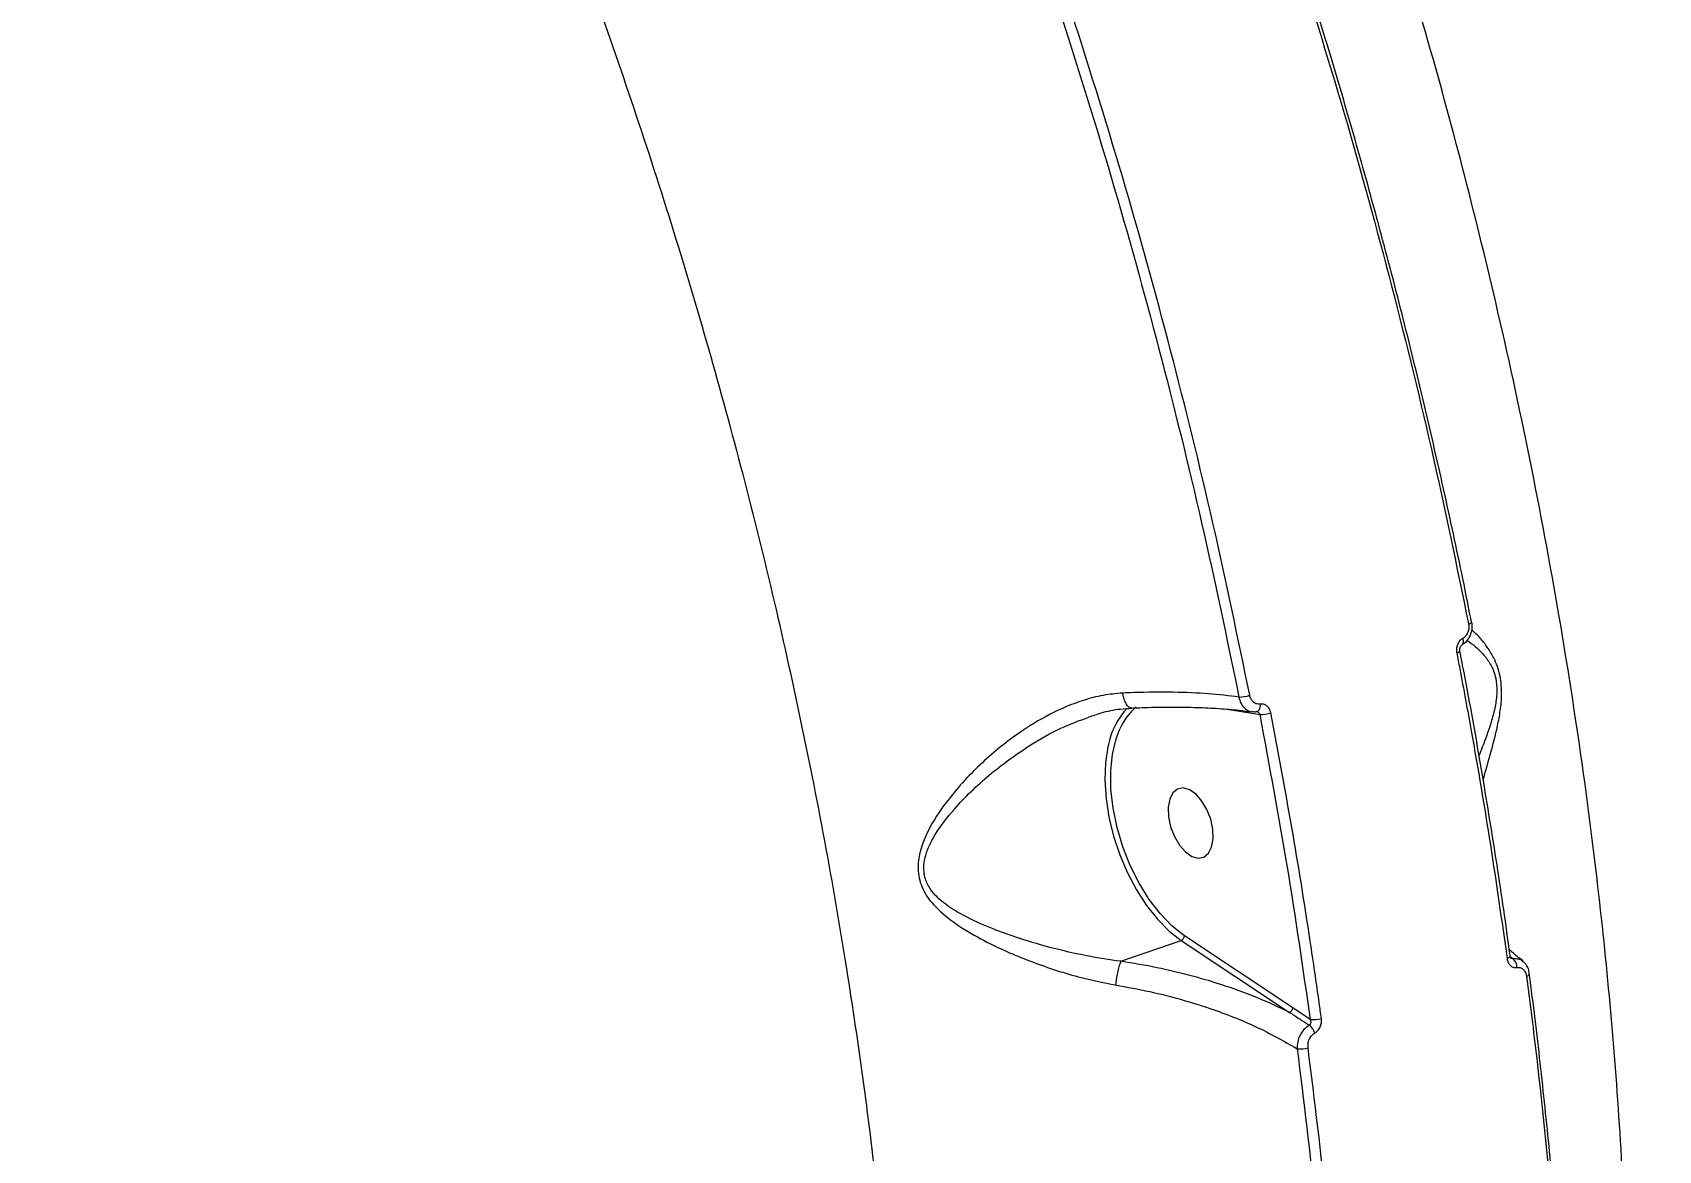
# Model space of a CAD drawing. Header units: millimetres. Extents: x -6328 to 5334, y -5037 to 4112.
# Drawn here: x -2201.2 to -2000.7, y -73.4 to 64.5 of the extents above; entities that cross this region are included whole.
import ezdxf

# ---------------------------------------------------------------- set-up
doc = ezdxf.new("R2010")
doc.units = ezdxf.units.MM
for name, color, linetype in [('DIKOM_ОБЪЕКТ', 7, 'Continuous'), ('DIKOM_РАЗМЕР_ЗОНА', 7, 'Continuous'), ('DIKOM_РАЗМЕР_ОБЪЕКТА', 7, 'Continuous')]:
    doc.layers.add(name, color=color, linetype=linetype)
doc.styles.add('style1', font='arial.ttf', dxfattribs={"width": 0.8})
doc.dimstyles.new('1-50', dxfattribs={"dimtxt": 300, "dimasz": 200, "dimexe": 100, "dimexo": 0, "dimgap": 100, "dimtad": 1, "dimtxsty": 'style1', "dimcen": 200, "dimclrd": 7, "dimclre": 7, "dimclrt": 7, "dimadec": 1, "dimazin": 2, "dimtfac": 1, "dimtmove": 0, "dimatfit": 2, "dimfxl": 0, "dimlwd": 25, "dimlwe": 18, "dimarcsym": 0})

# ---------------------------------------------------------------- blocks, each defined once
blk = doc.blocks.new('*D0')
at = {"layer": 'Defpoints', "color": 0, "transparency": 16777216}
for p in [(-3539.45, 760.32), (3333.52, 448.13), (3333.52, -4437.11)]:
    blk.add_point(p, dxfattribs=at)
at = {"layer": 'DIKOM_РАЗМЕР_ОБЪЕКТА', "color": 7, "lineweight": 18, "transparency": 16777216}
for p, q in [((-3539.45, 760.32), (-3539.45, -4537.11)), ((3333.52, 448.13), (3333.52, -4537.11))]:
    blk.add_line(p, q, dxfattribs=at)
at = {"layer": 'DIKOM_РАЗМЕР_ОБЪЕКТА', "color": 7, "lineweight": 25, "transparency": 16777216}
blk.add_line((-3339.45, -4437.11), (3133.52, -4437.11), dxfattribs=at)
at = {"layer": 'DIKOM_РАЗМЕР_ОБЪЕКТА', "color": 7, "transparency": 16777216}
for points in [[(-3339.45, -4403.77), (-3339.45, -4470.44), (-3539.45, -4437.11)], [(3133.52, -4403.77), (3133.52, -4470.44), (3333.52, -4437.11)]]:
    blk.add_solid(points, dxfattribs=at)
at = {"layer": 'DIKOM_РАЗМЕР_ОБЪЕКТА', "color": 7, "transparency": 16777216, "insert": (-102.96, -4183.94), "char_height": 300, "attachment_point": 5, "style": 'style1'}
blk.add_mtext('6900', dxfattribs=at)
blk = doc.blocks.new('*D1')
at = {"layer": 'Defpoints', "color": 0, "transparency": 16777216}
for p in [(-5040.91, 625.75), (5333.52, 448.13), (5333.52, -4936.78)]:
    blk.add_point(p, dxfattribs=at)
at = {"layer": 'DIKOM_РАЗМЕР_ЗОНА', "color": 7, "lineweight": 18, "transparency": 16777216}
for p, q in [((-5040.91, 625.75), (-5040.91, -5036.78)), ((5333.52, 448.13), (5333.52, -5036.78))]:
    blk.add_line(p, q, dxfattribs=at)
at = {"layer": 'DIKOM_РАЗМЕР_ЗОНА', "color": 7, "lineweight": 25, "transparency": 16777216}
blk.add_line((-4840.91, -4936.78), (5133.52, -4936.78), dxfattribs=at)
at = {"layer": 'DIKOM_РАЗМЕР_ЗОНА', "color": 7, "transparency": 16777216}
for points in [[(-4840.91, -4903.45), (-4840.91, -4970.11), (-5040.91, -4936.78)], [(5133.52, -4903.45), (5133.52, -4970.11), (5333.52, -4936.78)]]:
    blk.add_solid(points, dxfattribs=at)
at = {"layer": 'DIKOM_РАЗМЕР_ЗОНА', "color": 7, "transparency": 16777216, "insert": (-104.69, -4683.61), "char_height": 300, "attachment_point": 5, "style": 'style1'}
blk.add_mtext('10400', dxfattribs=at)
blk = doc.blocks.new('*D2')
at = {"layer": 'Defpoints', "color": 0, "transparency": 16777216}
for p in [(-5303.77, 2121.42), (-1621.11, 2121.42), (560.33, -2395.62)]:
    blk.add_point(p, dxfattribs=at)
at = {"layer": 'DIKOM_РАЗМЕР_ОБЪЕКТА', "color": 7, "lineweight": 18, "transparency": 16777216}
for p, q in [((-1621.11, 2121.42), (-5403.77, 2121.42)), ((560.33, -2395.62), (-5403.77, -2395.62))]:
    blk.add_line(p, q, dxfattribs=at)
at = {"layer": 'DIKOM_РАЗМЕР_ОБЪЕКТА', "color": 7, "lineweight": 25, "transparency": 16777216}
blk.add_line((-5303.77, -2195.62), (-5303.77, 1921.42), dxfattribs=at)
at = {"layer": 'DIKOM_РАЗМЕР_ОБЪЕКТА', "color": 7, "transparency": 16777216}
for points in [[(-5337.11, 1921.42), (-5270.44, 1921.42), (-5303.77, 2121.42)], [(-5337.11, -2195.62), (-5270.44, -2195.62), (-5303.77, -2395.62)]]:
    blk.add_solid(points, dxfattribs=at)
at = {"layer": 'DIKOM_РАЗМЕР_ОБЪЕКТА', "color": 7, "transparency": 16777216, "insert": (-5556.94, -137.1), "char_height": 300, "attachment_point": 5, "rotation": 90, "style": 'style1'}
blk.add_mtext('4500', dxfattribs=at)
blk = doc.blocks.new('*D3')
at = {"layer": 'Defpoints', "color": 0, "transparency": 16777216}
for p in [(-1814.92, 4111.71), (-5877.98, -3895.62), (33.33, -3895.62)]:
    blk.add_point(p, dxfattribs=at)
at = {"layer": 'DIKOM_РАЗМЕР_ЗОНА', "color": 7, "lineweight": 18, "transparency": 16777216}
for p, q in [((-1814.92, 4111.71), (-5977.98, 4111.71)), ((33.33, -3895.62), (-5977.98, -3895.62))]:
    blk.add_line(p, q, dxfattribs=at)
at = {"layer": 'DIKOM_РАЗМЕР_ЗОНА', "color": 7, "lineweight": 25, "transparency": 16777216}
blk.add_line((-5877.98, 3911.71), (-5877.98, -3695.62), dxfattribs=at)
at = {"layer": 'DIKOM_РАЗМЕР_ЗОНА', "color": 7, "transparency": 16777216}
for points in [[(-5911.31, 3911.71), (-5844.65, 3911.71), (-5877.98, 4111.71)], [(-5911.31, -3695.62), (-5844.65, -3695.62), (-5877.98, -3895.62)]]:
    blk.add_solid(points, dxfattribs=at)
at = {"layer": 'DIKOM_РАЗМЕР_ЗОНА', "color": 7, "transparency": 16777216, "insert": (-6131.15, 108.05), "char_height": 300, "attachment_point": 5, "rotation": 90, "style": 'style1'}
blk.add_mtext('8000', dxfattribs=at)

msp = doc.modelspace()

# ---------------------------------------------------------------- linework, layer by layer
at = {"layer": 'DIKOM_ОБЪЕКТ', "color": 7, "linetype": 'Continuous', "lineweight": 15}
for p, q in [((-2023.769, -8.201), (-2023.773, -8.189)), ((-2053.662, -18.984), (-2052.4, -19.207)), ((-2052.4, -19.207), (-2049.914, -19.619)), ((-2050.372, -19.255), (-2050.264, -19.256)), ((-2067.024, -50.033), (-2059.59, -47.463)), ((-2059.59, -47.463), (-2046.244, -56.331)), ((-2059.175, -46.892), (-2059.494, -46.67)), ((-2045.828, -55.76), (-2059.175, -46.892)), ((-2043.694, -57.2), (-2045.828, -55.76))]:
    msp.add_line(p, q, dxfattribs=at)
at = {"layer": 'DIKOM_ОБЪЕКТ', "color": 7, "linetype": 'Continuous', "lineweight": 15, "flags": 128}
for points in [[(-2024.158, -8.446), (-2024.022, -8.395), (-2023.912, -8.343), (-2023.831, -8.293), (-2023.783, -8.246), (-2023.768, -8.205), (-2023.769, -8.201)], [(-2025.619, -12.015), (-2025.477, -11.961), (-2025.364, -11.907), (-2025.283, -11.854), (-2025.238, -11.805), (-2025.23, -11.763), (-2025.23, -11.761)], [(-2024.889, -10.234), (-2024.841, -10.416), (-2024.819, -10.587), (-2024.824, -10.743), (-2024.856, -10.875), (-2024.913, -10.979), (-2024.993, -11.05), (-2025.006, -11.058)], [(-2050.264, -19.256), (-2050.256, -19.255), (-2050.146, -19.215), (-2050.047, -19.136), (-2049.964, -19.023), (-2049.899, -18.879), (-2049.855, -18.71), (-2049.834, -18.523), (-2049.836, -18.326)], [(-2059.494, -46.67), (-2060.692, -45.696), (-2062.153, -44.194), (-2063.525, -42.422), (-2064.773, -40.421), (-2065.868, -38.242), (-2066.783, -35.935), (-2067.496, -33.558), (-2067.989, -31.167), (-2068.252, -28.82), (-2068.277, -26.574), (-2068.064, -24.483), (-2067.618, -22.597), (-2067.144, -21.361)], [(-2068.544, -23.291), (-2068.617, -23.61), (-2068.916, -25.58), (-2068.996, -27.713), (-2068.854, -29.964), (-2068.496, -32.283), (-2067.927, -34.621), (-2067.16, -36.927), (-2066.213, -39.15), (-2065.105, -41.243), (-2063.861, -43.16), (-2062.507, -44.859), (-2061.073, -46.304), (-2059.59, -47.463)], [(-2056.814, -37.192), (-2056.241, -36.721), (-2055.845, -35.949), (-2055.658, -34.937), (-2055.695, -33.768), (-2055.953, -32.536), (-2056.411, -31.342), (-2057.032, -30.281), (-2057.765, -29.44), (-2058.552, -28.888), (-2059.328, -28.668), (-2060.031, -28.799), (-2060.603, -29.269), (-2060.999, -30.042), (-2061.186, -31.054), (-2061.15, -32.223), (-2060.892, -33.455), (-2060.434, -34.649), (-2059.813, -35.71), (-2059.08, -36.55), (-2058.293, -37.103), (-2057.517, -37.323), (-2056.814, -37.192)], [(-2019.411, -49.681), (-2019.271, -49.625), (-2019.158, -49.565), (-2019.079, -49.504), (-2019.036, -49.445), (-2019.029, -49.393)], [(-2017.009, -51.899), (-2016.873, -51.845), (-2016.764, -51.787), (-2016.685, -51.728), (-2016.639, -51.67), (-2016.627, -51.616)], [(-2016.627, -51.616), (-2016.627, -51.614), (-2016.632, -51.593)]]:
    msp.add_lwpolyline(points, dxfattribs=at)
at = {"layer": 'DIKOM_ОБЪЕКТ', "color": 7, "linetype": 'Continuous', "lineweight": 15}
for centre, radius, start, end in [((-2052.457, -13.412), 4.049, 269.78485, 288.98173), ((-2059.675, -25.036), 9.039, 136.52189, 168.86525), ((-2060.428, -24.32), 7.339, 130.09121, 156.22145), ((-2049.8, -15.794), 3.826, 268.28673, 289.18158), ((-2059.846, -46.841), 0.672, 292.30988, 355.71164), ((-2019.552, -50.764), 1.355, 358.42683, 48.2611), ((-2046.499, -55.709), 0.672, 292.3099, 355.71091), ((-2044.806, -59.322), 1.725, 13.97742, 53.91921), ((-2043.242, -54.372), 2.864, 260.92771, 289.03147), ((-2044.874, -57.965), 2.884, 261.58264, 288.75649)]:
    msp.add_arc(centre, radius, start, end, dxfattribs=at)
for points, knots in [([(-2018.121, -212.798), (-2017.272, -209.701), (-2015.507, -203.266), (-2013.176, -193.128), (-2010.594, -180.204), (-2008.106, -164.463), (-2006.05, -145.863), (-2004.823, -127.371), (-2004.33, -109.125), (-2004.485, -91.888), (-2005.172, -75.203), (-2006.277, -59.435), (-2007.807, -43.756), (-2009.948, -26.484), (-2012.81, -7.918), (-2016.514, 11.915), (-2020.518, 30.308), (-2024.832, 47.813), (-2029.278, 64.101), (-2034.051, 80.058), (-2039.681, 97.389), (-2046.189, 115.712), (-2053.67, 134.93), (-2061.07, 152.435), (-2068.521, 168.816), (-2075.805, 183.815), (-2083.279, 198.279), (-2090.951, 212.255), (-2098.928, 226.009), (-2104.492, 234.91), (-2107.277, 239.365)], [0, 0, 0, 0, 0.0249482, 0.0518417, 0.0787352, 0.1229433, 0.1673034, 0.2104421, 0.2499153, 0.2894963, 0.3235057, 0.357584, 0.3899266, 0.4223284, 0.4655381, 0.5050759, 0.5447215, 0.5787857, 0.6129187, 0.6453128, 0.6777659, 0.7210836, 0.7607196, 0.8004636, 0.8346114, 0.8688281, 0.9013008, 0.9338326, 0.9668853, 1, 1, 1, 1]), ([(-2200.831, 207.478), (-2197.594, 202.504), (-2191.119, 192.554), (-2181.796, 176.954), (-2172.783, 160.878), (-2164.085, 144.221), (-2155.764, 127.095), (-2147.816, 109.456), (-2140.314, 91.441), (-2133.724, 74.237), (-2127.989, 58.014), (-2123.003, 42.789), (-2118.37, 27.432), (-2114.084, 11.907), (-2110.174, -3.712), (-2106.64, -19.447), (-2103.509, -35.206), (-2100.874, -50.478), (-2098.707, -65.192), (-2096.842, -80.338), (-2095.308, -96.348), (-2094.211, -113.145), (-2093.601, -131.015), (-2093.643, -149.833), (-2094.411, -167.248), (-2095.61, -182.098), (-2097.094, -195.419), (-2099.128, -209.258), (-2101.807, -223.497), (-2105.253, -238.339), (-2109.612, -253.592), (-2114.587, -267.775), (-2119.671, -280.041), (-2124.681, -290.581), (-2130.109, -300.579), (-2135.936, -309.987), (-2142.153, -318.802), (-2148.75, -326.978), (-2155.7, -334.579), (-2160.628, -339.088), (-2163.097, -341.346)], [0, 0, 0, 0, 0.0277428, 0.0554856, 0.0835918, 0.1116979, 0.1402848, 0.1688716, 0.1978427, 0.2268138, 0.2503664, 0.2739191, 0.2976931, 0.3214671, 0.3455316, 0.3695961, 0.393891, 0.4181859, 0.4402547, 0.4623235, 0.4890861, 0.5158638, 0.5426264, 0.5757713, 0.6089163, 0.6309326, 0.652949, 0.6796477, 0.7063614, 0.7330602, 0.7661254, 0.7991906, 0.8241634, 0.8492229, 0.8742824, 0.8994293, 0.9244842, 0.9496267, 0.9747692, 1, 1, 1, 1]), ([(-2046.377, 76.865), (-2044.166, 69.852), (-2039.738, 55.806), (-2033.895, 34.508), (-2028.594, 13.062), (-2025.638, -1.27), (-2024.158, -8.446)], [0, 0, 0, 0, 0.2482523, 0.4971932, 0.7482405, 1, 1, 1, 1]), ([(-2023.809, -8.196), (-2023.837, -8.048), (-2024.566, -4.207), (-2026.167, 3.348), (-2028.626, 14.461), (-2031.29, 25.585), (-2034.13, 36.705), (-2037.148, 47.813), (-2040.348, 58.894), (-2043.297, 68.632), (-2045.25, 74.654), (-2046.014, 77.01)], [0, 0, 0, 0, 0.0052139, 0.1351423, 0.2651946, 0.3953435, 0.5255602, 0.6558157, 0.7860736, 0.9163016, 1, 1, 1, 1]), ([(-2074.729, 67.645), (-2072.516, 60.65), (-2068.083, 46.639), (-2062.23, 25.393), (-2056.92, 3.998), (-2053.956, -10.301), (-2052.472, -17.461)], [0, 0, 0, 0, 0.2482527, 0.4971938, 0.7482409, 1, 1, 1, 1]), ([(-2051.14, -17.241), (-2052.606, -10.165), (-2055.541, 4.006), (-2060.827, 25.35), (-2066.708, 46.745), (-2071.199, 60.945), (-2073.448, 68.056)], [0, 0, 0, 0, 0.2482522, 0.497193, 0.7482405, 1, 1, 1, 1]), ([(-2024.923, -10.97), (-2024.801, -10.902), (-2024.449, -10.705), (-2024.029, -10.122), (-2023.734, -9.316), (-2023.674, -8.631), (-2023.767, -8.275), (-2023.785, -8.205)], [0, 0, 0, 0, 0.1347712, 0.3898288, 0.6564533, 0.9323775, 1, 1, 1, 1]), ([(-2024.158, -8.446), (-2024.139, -8.614), (-2024.101, -8.949), (-2024.22, -9.454), (-2024.455, -9.888), (-2024.706, -10.128), (-2024.86, -10.218), (-2024.889, -10.234)], [0, 0, 0, 0, 0.2363546, 0.4725827, 0.7091512, 0.9458514, 1, 1, 1, 1]), ([(-2022.363, -27.656), (-2022.063, -26.604), (-2021.466, -24.513), (-2020.687, -21.606), (-2020.22, -19.13), (-2020.021, -17.057), (-2020.201, -14.721), (-2020.931, -12.752), (-2021.841, -11.289), (-2022.778, -10.079), (-2023.421, -9.486), (-2023.767, -9.166)], [0, 0, 0, 0, 0.1713751, 0.3403185, 0.4261389, 0.5143798, 0.6145094, 0.730481, 0.8142764, 0.9000512, 1, 1, 1, 1]), ([(-2024.889, -10.234), (-2024.917, -10.251), (-2025.07, -10.339), (-2025.32, -10.578), (-2025.555, -11.01), (-2025.674, -11.514), (-2025.637, -11.848), (-2025.619, -12.015)], [0, 0, 0, 0, 0.0535395, 0.2897948, 0.5263616, 0.7631292, 1, 1, 1, 1]), ([(-2025.619, -12.015), (-2025.496, -12.655), (-2024.88, -15.856), (-2023.428, -23.751), (-2021.404, -35.687), (-2020.076, -45.014), (-2019.411, -49.681)], [0, 0, 0, 0, 0.0507678, 0.2538476, 0.6266954, 1, 1, 1, 1]), ([(-2025.227, -11.763), (-2025.23, -11.752), (-2025.246, -11.691), (-2025.247, -11.552), (-2025.218, -11.377), (-2025.156, -11.224), (-2025.082, -11.117), (-2025.022, -11.067), (-2025.01, -11.062), (-2025.007, -11.06)], [0, 0, 0, 0, 0.0399611, 0.2163982, 0.3876503, 0.5582723, 0.7337374, 0.9169227, 1, 1, 1, 1]), ([(-2019.038, -49.394), (-2019.107, -48.859), (-2019.65, -44.671), (-2020.847, -36.777), (-2022.656, -25.722), (-2024.132, -17.376), (-2025.055, -12.718), (-2025.244, -11.764)], [0, 0, 0, 0, 0.0430085, 0.3364497, 0.6305091, 0.9243016, 1, 1, 1, 1]), ([(-2024.364, -10.488), (-2024.011, -10.72), (-2023.361, -11.149), (-2022.397, -12.11), (-2021.551, -13.184), (-2021.029, -14.282), (-2020.72, -15.478), (-2020.649, -16.33), (-2020.702, -17.577), (-2020.91, -18.89), (-2021.519, -21.108), (-2022.236, -23.065), (-2022.739, -24.333), (-2022.871, -24.665)], [0, 0, 0, 0, 0.1128763, 0.2081875, 0.305321, 0.4012779, 0.4306299, 0.5170123, 0.5375392, 0.6327144, 0.7323584, 0.929882, 1, 1, 1, 1]), ([(-2066.804, -16.967), (-2067.614, -17.041), (-2069.248, -17.19), (-2072.265, -17.992), (-2075.821, -19.493), (-2080.127, -22.133), (-2084.52, -25.742), (-2088.241, -29.808), (-2090.764, -33.64), (-2091.965, -36.658), (-2092.125, -39.281), (-2091.366, -41.617), (-2089.511, -43.865), (-2086.777, -45.906), (-2082.88, -48.092), (-2077.928, -50.214), (-2072.564, -51.978), (-2069.096, -52.675), (-2067.679, -52.959)], [0, 0, 0, 0, 0.0400994, 0.0808883, 0.149972, 0.2211627, 0.3125707, 0.4066966, 0.4681058, 0.5184496, 0.5509518, 0.5857536, 0.6308473, 0.6885498, 0.7478282, 0.8397944, 0.9345761, 1, 1, 1, 1]), ([(-2052.472, -17.461), (-2053.692, -17.314), (-2056.154, -17.017), (-2060.541, -16.842), (-2064.185, -16.865), (-2066.347, -16.949), (-2066.804, -16.967)], [0, 0, 0, 0, 0.2991599, 0.6039868, 0.9163485, 1, 1, 1, 1]), ([(-2065.701, -18.785), (-2065.722, -18.792), (-2065.858, -18.84), (-2066.123, -18.652), (-2066.447, -18.224), (-2066.663, -17.65), (-2066.765, -17.207), (-2066.797, -17.012), (-2066.804, -16.967)], [0, 0, 0, 0, 0.0458346, 0.3017438, 0.5576534, 0.8135638, 0.9573884, 1, 1, 1, 1]), ([(-2052.472, -17.461), (-2052.46, -17.521), (-2052.393, -17.849), (-2052.161, -18.406), (-2051.668, -18.944), (-2051.224, -19.226), (-2050.962, -19.23), (-2050.923, -19.23)], [0, 0, 0, 0, 0.0660901, 0.3605224, 0.6549467, 0.9490051, 1, 1, 1, 1]), ([(-2049.836, -18.326), (-2049.975, -18.332), (-2050.252, -18.343), (-2050.637, -18.144), (-2050.942, -17.808), (-2051.089, -17.475), (-2051.132, -17.277), (-2051.14, -17.241)], [0, 0, 0, 0, 0.236408, 0.4729314, 0.7098822, 0.9468304, 1, 1, 1, 1]), ([(-2067.029, -50.037), (-2067.031, -50.036), (-2068.433, -49.867), (-2071.827, -49.316), (-2077.163, -48.021), (-2082.089, -46.399), (-2086.057, -44.66), (-2088.793, -43.048), (-2090.59, -41.261), (-2091.181, -39.844), (-2091.381, -38.591), (-2091.243, -37.284), (-2090.656, -35.729), (-2089.536, -33.682), (-2087.179, -30.668), (-2083.315, -26.969), (-2078.838, -23.697), (-2074.676, -21.288), (-2072.135, -20.355), (-2070.971, -19.928)], [0, 0, 0, 0, 0.0000658, 0.0735682, 0.1773609, 0.2840348, 0.3477956, 0.4126795, 0.4596165, 0.4865092, 0.4944565, 0.5270741, 0.5532523, 0.5801832, 0.6474328, 0.7503731, 0.8558983, 0.9339686, 1, 1, 1, 1]), ([(-2070.978, -19.914), (-2070.472, -19.74), (-2069.181, -19.294), (-2067.401, -18.925), (-2066.158, -18.865), (-2065.695, -18.842)], [0, 0, 0, 0, 0.2880848, 0.7346534, 1, 1, 1, 1]), ([(-2065.715, -18.82), (-2065.021, -18.789), (-2063.253, -18.709), (-2060.562, -18.681), (-2057.646, -18.724), (-2054.925, -18.86), (-2052.663, -19.045), (-2051.422, -19.218), (-2050.928, -19.287)], [0, 0, 0, 0, 0.1211367, 0.3085174, 0.4970112, 0.6861519, 0.8751123, 1, 1, 1, 1]), ([(-2050.842, -19.227), (-2050.759, -19.252), (-2050.568, -19.311), (-2050.375, -19.253), (-2050.266, -19.221)], [0, 0, 0, 0, 0.4357441, 1, 1, 1, 1]), ([(-2050.258, -19.26), (-2050.249, -19.261), (-2050.194, -19.262), (-2050.098, -19.319), (-2049.989, -19.428), (-2049.935, -19.54), (-2049.918, -19.606), (-2049.914, -19.619)], [0, 0, 0, 0, 0.052331, 0.3449487, 0.6383467, 0.9322604, 1, 1, 1, 1]), ([(-2049.914, -19.619), (-2048.741, -25.899), (-2046.393, -38.475), (-2044.594, -50.954), (-2043.694, -57.2)], [0, 0, 0, 0, 0.4994501, 1, 1, 1, 1]), ([(-2048.543, -19.408), (-2048.551, -19.371), (-2048.593, -19.173), (-2048.738, -18.841), (-2049.041, -18.508), (-2049.423, -18.31), (-2049.699, -18.321), (-2049.836, -18.326)], [0, 0, 0, 0, 0.0545852, 0.2913569, 0.527817, 0.7639702, 1, 1, 1, 1]), ([(-2042.308, -57.079), (-2042.396, -56.445), (-2042.832, -53.276), (-2043.979, -45.435), (-2045.894, -33.518), (-2047.659, -24.113), (-2048.543, -19.408)], [0, 0, 0, 0, 0.0507678, 0.2538476, 0.6266954, 1, 1, 1, 1]), ([(-2067.029, -50.037), (-2067.095, -50.193), (-2067.225, -50.506), (-2067.415, -51.234), (-2067.569, -52.031), (-2067.647, -52.622), (-2067.675, -52.913), (-2067.679, -52.959)], [0, 0, 0, 0, 0.2440021, 0.4880042, 0.7320067, 0.9571012, 1, 1, 1, 1]), ([(-2067.024, -50.033), (-2067.025, -50.033), (-2067.027, -50.034), (-2067.029, -50.036), (-2067.029, -50.036), (-2067.029, -50.037)], [0, 0, 0, 0, 0.5019097, 0.9101308, 1, 1, 1, 1]), ([(-2046.244, -56.331), (-2047.555, -55.711), (-2050.195, -54.463), (-2054.367, -52.966), (-2058.513, -51.753), (-2062.632, -50.771), (-2065.531, -50.284), (-2067.024, -50.033)], [0, 0, 0, 0, 0.2198974, 0.4427753, 0.6236712, 0.8062571, 1, 1, 1, 1]), ([(-2019.411, -49.681), (-2019.402, -49.737), (-2019.365, -49.959), (-2019.225, -50.305), (-2018.945, -50.63), (-2018.591, -50.82), (-2018.328, -50.808), (-2018.197, -50.801)], [0, 0, 0, 0, 0.0825824, 0.3217227, 0.5513052, 0.7756177, 1, 1, 1, 1]), ([(-2017.416, -50.01), (-2017.826, -49.706), (-2018.459, -49.237), (-2018.966, -48.748), (-2019.145, -48.576)], [0, 0, 0, 0, 0.646816, 1, 1, 1, 1]), ([(-2018.929, -49.665), (-2018.927, -49.667), (-2018.922, -49.671), (-2018.976, -49.597), (-2019.02, -49.49), (-2019.025, -49.407), (-2019.025, -49.395)], [0, 0, 0, 0, 0.233996, 0.5890681, 0.9420745, 1, 1, 1, 1]), ([(-2018.65, -49.753), (-2018.701, -49.717), (-2018.818, -49.637), (-2018.934, -49.556), (-2018.999, -49.51)], [0, 0, 0, 0, 0.4360588, 1, 1, 1, 1]), ([(-2018.65, -49.753), (-2018.692, -49.753), (-2018.74, -49.753), (-2018.835, -49.724), (-2018.884, -49.692), (-2018.928, -49.664)], [0, 0, 0, 0, 0.4425063, 0.5102317, 1, 1, 1, 1]), ([(-2017.463, -50.056), (-2017.465, -50.053), (-2017.604, -49.886), (-2018.015, -49.734), (-2018.438, -49.746), (-2018.65, -49.753)], [0, 0, 0, 0, 0.0098518, 0.5038599, 1, 1, 1, 1]), ([(-2016.659, -51.621), (-2016.69, -51.404), (-2016.761, -50.917), (-2017.091, -50.352), (-2017.424, -50.118), (-2017.544, -50.033)], [0, 0, 0, 0, 0.3409475, 0.761101, 1, 1, 1, 1]), ([(-2018.197, -50.801), (-2018.068, -50.795), (-2017.809, -50.782), (-2017.46, -50.969), (-2017.187, -51.289), (-2017.053, -51.627), (-2017.018, -51.843), (-2017.009, -51.899)], [0, 0, 0, 0, 0.2256675, 0.4513623, 0.6801796, 0.9175966, 1, 1, 1, 1]), ([(-2017.009, -51.899), (-2016.58, -55.277), (-2015.328, -65.152), (-2013.711, -81.406), (-2012.38, -100.583), (-2011.634, -119.584), (-2011.67, -132.002), (-2011.688, -138.218)], [0, 0, 0, 0, 0.1144542, 0.3345003, 0.5550756, 0.7772654, 1, 1, 1, 1]), ([(-2011.357, -137.844), (-2011.357, -137.84), (-2011.283, -134.425), (-2011.311, -127.489), (-2011.459, -117.034), (-2011.826, -106.457), (-2012.38, -95.788), (-2013.133, -85.03), (-2014.072, -74.198), (-2015.226, -63.297), (-2016.1, -55.759), (-2016.643, -51.846), (-2016.677, -51.6)], [0, 0, 0, 0, 0.0001344, 0.1238298, 0.2476569, 0.3715871, 0.4955908, 0.6196374, 0.7436909, 0.8677155, 0.9916812, 1, 1, 1, 1]), ([(-2067.679, -52.959), (-2066.269, -53.217), (-2063.543, -53.715), (-2059.654, -54.703), (-2055.19, -56.085), (-2050.174, -58.045), (-2046.936, -59.885), (-2045.296, -60.818)], [0, 0, 0, 0, 0.164794, 0.3184402, 0.4735199, 0.7333093, 1, 1, 1, 1]), ([(-2046.244, -56.331), (-2046.032, -56.466), (-2045.208, -56.991), (-2044.395, -57.529), (-2043.79, -57.928)], [0, 0, 0, 0, 0.2563729, 1, 1, 1, 1]), ([(-2043.79, -57.928), (-2043.82, -57.945), (-2044.058, -58.077), (-2044.49, -58.44), (-2044.967, -59.143), (-2045.276, -59.982), (-2045.289, -60.54), (-2045.296, -60.818)], [0, 0, 0, 0, 0.0333396, 0.2664399, 0.5082689, 0.7552684, 1, 1, 1, 1]), ([(-2043.694, -57.2), (-2043.669, -57.273), (-2043.621, -57.416), (-2043.615, -57.628), (-2043.661, -57.795), (-2043.727, -57.882), (-2043.771, -57.916), (-2043.785, -57.925), (-2043.79, -57.928)], [0, 0, 0, 0, 0.2725665, 0.5325862, 0.7667508, 0.9319469, 0.9740885, 1, 1, 1, 1]), ([(-2043.132, -58.905), (-2043.116, -58.896), (-2042.97, -58.817), (-2042.708, -58.592), (-2042.435, -58.146), (-2042.279, -57.613), (-2042.298, -57.257), (-2042.308, -57.079)], [0, 0, 0, 0, 0.0299153, 0.261791, 0.5039481, 0.7520215, 1, 1, 1, 1]), ([(-2043.946, -60.696), (-2043.955, -60.521), (-2043.974, -60.172), (-2043.82, -59.65), (-2043.551, -59.215), (-2043.294, -58.994), (-2043.15, -58.915), (-2043.132, -58.905)], [0, 0, 0, 0, 0.2478617, 0.4958964, 0.7364511, 0.9670336, 1, 1, 1, 1]), ([(-2045.296, -60.818), (-2044.494, -67.293), (-2042.889, -80.26), (-2041.25, -99.52), (-2040.194, -118.611), (-2039.821, -134.418), (-2039.881, -143.786), (-2039.902, -146.966)], [0, 0, 0, 0, 0.2200464, 0.4406219, 0.6628116, 0.885546, 1, 1, 1, 1]), ([(-2038.539, -147.04), (-2038.518, -143.853), (-2038.458, -134.539), (-2038.827, -118.819), (-2039.871, -99.767), (-2041.51, -80.388), (-2043.134, -67.265), (-2043.946, -60.696)], [0, 0, 0, 0, 0.1144547, 0.3345006, 0.5550758, 0.7772655, 1, 1, 1, 1])]:
    msp.add_open_spline(points, degree=3, knots=knots, dxfattribs=at)

# ---------------------------------------------------------------- dimensions: what is measured, and where the dimension line sits
at = {"layer": 'DIKOM_РАЗМЕР_ЗОНА'}
dim = msp.add_linear_dim(base=(-5877.98, -3895.616), p1=(-1814.925, 4111.709), p2=(33.33, -3895.616), angle=90, text='8000', dimstyle='1-50', dxfattribs=at)
dim.commit()
dim.dimension.update_dxf_attribs({"geometry": '*D3', "text_midpoint": (-5877.98, 108.046), "dimtype": 160})
dim = msp.add_linear_dim(base=(5333.521, -4936.782), p1=(-5040.908, 625.746), p2=(5333.521, 448.128), text='10400', dimstyle='1-50', dxfattribs=at)
dim.commit()
dim.dimension.update_dxf_attribs({"geometry": '*D1', "text_midpoint": (-104.69, -4936.782), "dimtype": 160})
at = {"layer": 'DIKOM_РАЗМЕР_ОБЪЕКТА'}
dim = msp.add_linear_dim(base=(-5303.773, 2121.419), p1=(560.33, -2395.616), p2=(-1621.109, 2121.419), angle=90, text='4500', dimstyle='1-50', dxfattribs=at)
dim.commit()
dim.dimension.update_dxf_attribs({"geometry": '*D2', "text_midpoint": (-5303.773, -137.099), "dimtype": 160})
dim = msp.add_linear_dim(base=(3333.521, -4437.108), p1=(-3539.449, 760.323), p2=(3333.521, 448.128), text='6900', dimstyle='1-50', dxfattribs=at)
dim.commit()
dim.dimension.update_dxf_attribs({"geometry": '*D0', "text_midpoint": (-102.964, -4437.108), "dimtype": 160})

doc.saveas('drawing.dxf')
